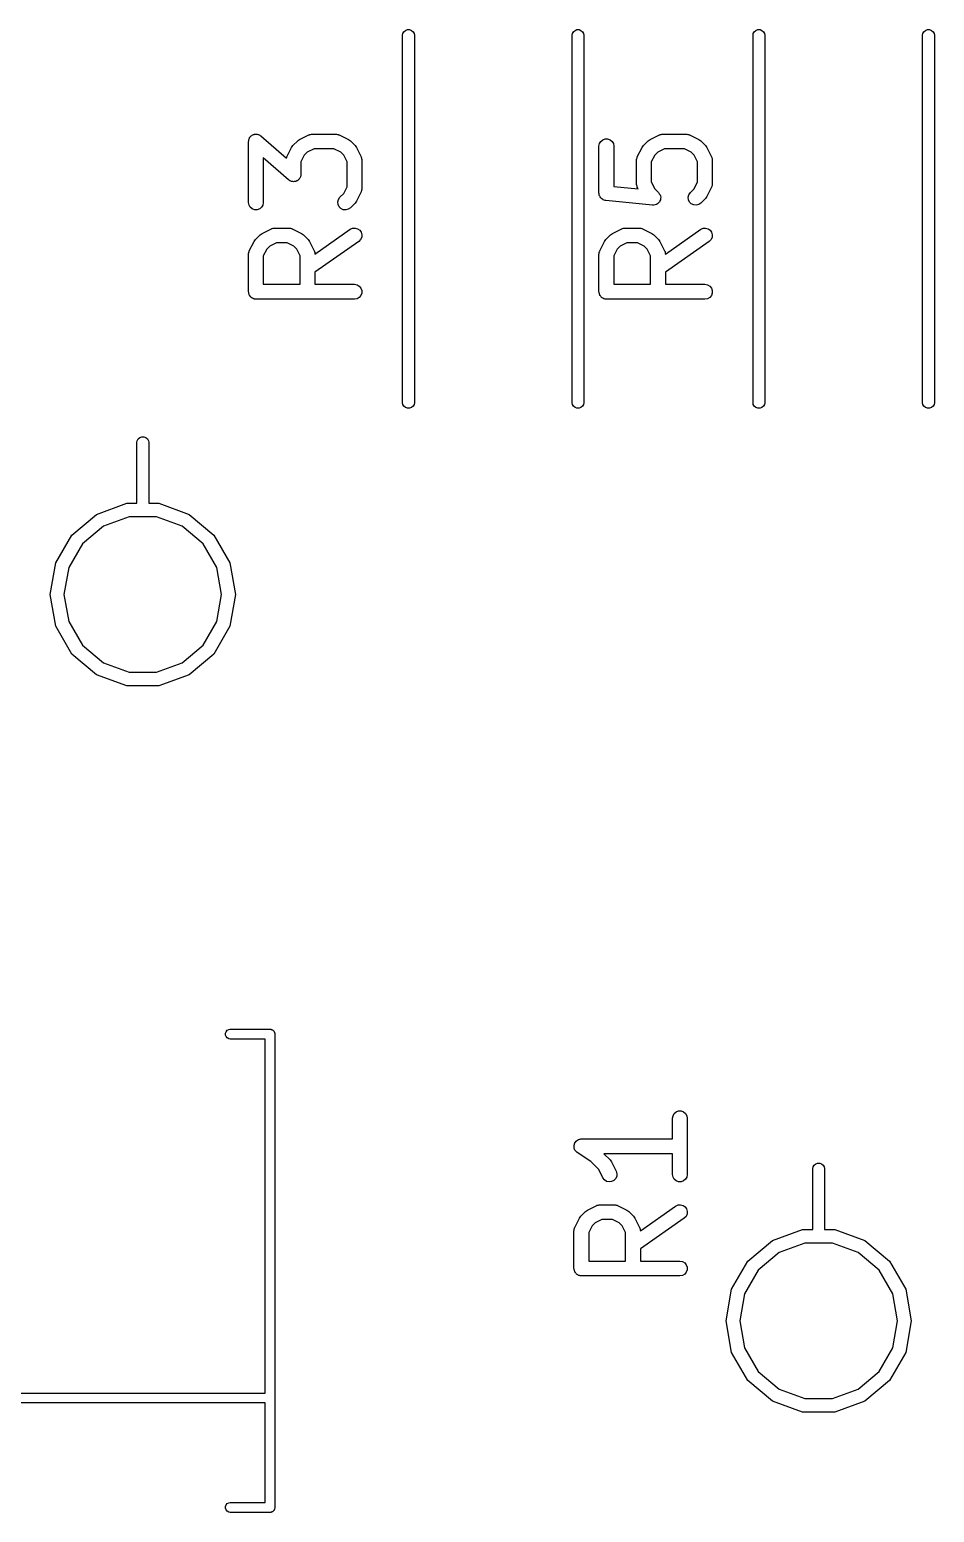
# Model space of a CAD drawing. Extents: x 114.5 to 183.6, y -134.3 to -97.2.
# Drawn here: x 123.82 to 133, y -131.48 to -116.44 of the extents above; entities that cross this region are included whole.
import ezdxf

# ---------------------------------------------------------------- set-up
doc = ezdxf.new("R2010")
doc.units = 0
doc.header["$MEASUREMENT"] = 0
doc.layers.add('BLACK', color=7, linetype='CONTINUOUS')

msp = doc.modelspace()

# ---------------------------------------------------------------- linework, layer by layer
at = {"layer": 'BLACK', "linetype": 'CONTINUOUS'}
for p, q in [((127.604, -116.499), (127.607, -116.483)), ((127.604, -120.229), (127.604, -116.499)), ((127.607, -116.483), (127.617, -116.465)), ((127.617, -116.465), (127.634, -116.451)), ((127.634, -116.451), (127.653, -116.444)), ((127.653, -116.444), (127.675, -116.444)), ((127.675, -116.444), (127.694, -116.451)), ((127.694, -116.451), (127.711, -116.465)), ((127.711, -116.465), (127.721, -116.483)), ((127.721, -116.483), (127.724, -116.499)), ((127.724, -116.499), (127.724, -120.229)), ((129.324, -116.499), (129.327, -116.483)), ((129.324, -120.229), (129.324, -116.499)), ((129.327, -116.483), (129.337, -116.465)), ((129.337, -116.465), (129.354, -116.451)), ((129.354, -116.451), (129.373, -116.444)), ((129.373, -116.444), (129.395, -116.444)), ((129.395, -116.444), (129.414, -116.451)), ((129.414, -116.451), (129.431, -116.465)), ((129.431, -116.465), (129.441, -116.483)), ((129.441, -116.483), (129.444, -116.499)), ((129.444, -116.499), (129.444, -120.229)), ((131.16, -116.499), (131.163, -116.483)), ((131.16, -120.229), (131.16, -116.499)), ((131.163, -116.483), (131.173, -116.465)), ((131.173, -116.465), (131.19, -116.451)), ((131.19, -116.451), (131.209, -116.444)), ((131.209, -116.444), (131.231, -116.444)), ((131.231, -116.444), (131.25, -116.451)), ((131.25, -116.451), (131.267, -116.465)), ((131.267, -116.465), (131.277, -116.483)), ((131.277, -116.483), (131.28, -116.499)), ((131.28, -116.499), (131.28, -120.229)), ((132.88, -116.499), (132.883, -116.483)), ((132.88, -120.229), (132.88, -116.499)), ((132.883, -116.483), (132.893, -116.465)), ((132.893, -116.465), (132.91, -116.451)), ((132.91, -116.451), (132.929, -116.444)), ((132.929, -116.444), (132.951, -116.444)), ((132.951, -116.444), (132.97, -116.451)), ((132.97, -116.451), (132.987, -116.465)), ((132.987, -116.465), (132.997, -116.483)), ((132.997, -116.483), (133, -116.499)), ((133, -116.499), (133, -120.229)), ((126.041, -117.578), (126.043, -117.571)), ((126.041, -118.197), (126.041, -117.578)), ((126.043, -117.564), (126.045, -117.558)), ((126.043, -117.571), (126.043, -117.564)), ((126.045, -117.558), (126.046, -117.553)), ((126.046, -117.553), (126.05, -117.546)), ((126.05, -117.546), (126.052, -117.539)), ((126.052, -117.539), (126.056, -117.535)), ((126.056, -117.535), (126.059, -117.53)), ((126.059, -117.53), (126.065, -117.525)), ((126.065, -117.525), (126.069, -117.52)), ((126.069, -117.52), (126.074, -117.517)), ((126.074, -117.517), (126.079, -117.513)), ((126.079, -117.513), (126.086, -117.511)), ((126.086, -117.511), (126.092, -117.507)), ((126.092, -117.507), (126.098, -117.506)), ((126.098, -117.506), (126.103, -117.504)), ((126.103, -117.504), (126.111, -117.504)), ((126.111, -117.504), (126.118, -117.503)), ((126.118, -117.503), (126.124, -117.504)), ((126.124, -117.504), (126.129, -117.504)), ((126.129, -117.504), (126.136, -117.507)), ((126.136, -117.507), (126.143, -117.508)), ((126.143, -117.508), (126.148, -117.511)), ((126.148, -117.511), (126.154, -117.513)), ((126.154, -117.513), (126.159, -117.518)), ((126.159, -117.518), (126.166, -117.522)), ((126.166, -117.522), (126.426, -117.749)), ((126.492, -117.62), (126.54, -117.573)), ((126.54, -117.573), (126.549, -117.566)), ((126.549, -117.566), (126.559, -117.559)), ((126.559, -117.559), (126.654, -117.511)), ((126.654, -117.511), (126.658, -117.51)), ((126.658, -117.51), (126.662, -117.508)), ((126.662, -117.508), (126.671, -117.506)), ((126.671, -117.506), (126.679, -117.504)), ((126.679, -117.504), (126.684, -117.504)), ((126.684, -117.504), (126.688, -117.503)), ((126.688, -117.503), (126.926, -117.503)), ((126.926, -117.503), (126.93, -117.504)), ((126.93, -117.504), (126.934, -117.504)), ((126.934, -117.504), (126.943, -117.506)), ((126.943, -117.506), (126.952, -117.508)), ((126.952, -117.508), (126.955, -117.51)), ((126.955, -117.51), (126.959, -117.511)), ((126.959, -117.511), (127.055, -117.559)), ((127.055, -117.559), (127.064, -117.566)), ((127.064, -117.566), (127.074, -117.573)), ((127.074, -117.573), (127.122, -117.62)), ((129.602, -117.6), (129.615, -117.578)), ((129.615, -117.578), (129.635, -117.561)), ((129.635, -117.561), (129.659, -117.552)), ((129.659, -117.552), (129.685, -117.552)), ((129.685, -117.552), (129.71, -117.561)), ((129.71, -117.561), (129.73, -117.578)), ((129.73, -117.578), (129.743, -117.6)), ((130.048, -117.62), (130.096, -117.573)), ((130.096, -117.573), (130.105, -117.566)), ((130.105, -117.566), (130.115, -117.559)), ((130.115, -117.559), (130.21, -117.511)), ((130.21, -117.511), (130.214, -117.51)), ((130.214, -117.51), (130.218, -117.508)), ((130.218, -117.508), (130.227, -117.506)), ((130.227, -117.506), (130.235, -117.504)), ((130.235, -117.504), (130.24, -117.504)), ((130.24, -117.504), (130.244, -117.503)), ((130.244, -117.503), (130.482, -117.503)), ((130.482, -117.503), (130.486, -117.504)), ((130.486, -117.504), (130.49, -117.504)), ((130.49, -117.504), (130.499, -117.506)), ((130.499, -117.506), (130.508, -117.508)), ((130.508, -117.508), (130.511, -117.51)), ((130.511, -117.51), (130.515, -117.511)), ((130.515, -117.511), (130.611, -117.559)), ((130.611, -117.559), (130.62, -117.566)), ((130.62, -117.566), (130.63, -117.573)), ((130.63, -117.573), (130.678, -117.62)), ((126.448, -117.968), (126.191, -117.744)), ((126.191, -117.744), (126.191, -118.197)), ((126.426, -117.749), (126.427, -117.743)), ((126.427, -117.743), (126.429, -117.739)), ((126.429, -117.739), (126.43, -117.735)), ((126.43, -117.735), (126.478, -117.64)), ((126.478, -117.64), (126.485, -117.63)), ((126.485, -117.63), (126.492, -117.62)), ((126.607, -117.718), (126.572, -117.786)), ((126.637, -117.688), (126.607, -117.718)), ((126.706, -117.653), (126.637, -117.688)), ((126.908, -117.653), (126.706, -117.653)), ((126.977, -117.688), (126.908, -117.653)), ((127.007, -117.718), (126.977, -117.688)), ((127.041, -117.786), (127.007, -117.718)), ((127.122, -117.62), (127.129, -117.63)), ((127.129, -117.63), (127.136, -117.64)), ((127.136, -117.64), (127.183, -117.735)), ((127.183, -117.735), (127.185, -117.739)), ((127.185, -117.739), (127.187, -117.743)), ((127.187, -117.743), (127.188, -117.752)), ((129.597, -117.626), (129.602, -117.6)), ((129.597, -118.102), (129.597, -117.626)), ((129.743, -117.6), (129.747, -117.626)), ((129.747, -117.626), (129.747, -118.034)), ((129.981, -117.752), (129.983, -117.743)), ((129.983, -117.743), (129.985, -117.739)), ((129.985, -117.739), (129.986, -117.735)), ((129.986, -117.735), (130.034, -117.64)), ((130.034, -117.64), (130.041, -117.63)), ((130.041, -117.63), (130.048, -117.62)), ((130.163, -117.718), (130.128, -117.786)), ((130.193, -117.688), (130.163, -117.718)), ((130.262, -117.653), (130.193, -117.688)), ((130.464, -117.653), (130.262, -117.653)), ((130.533, -117.688), (130.464, -117.653)), ((130.563, -117.718), (130.533, -117.688)), ((130.597, -117.786), (130.563, -117.718)), ((130.678, -117.62), (130.685, -117.63)), ((130.685, -117.63), (130.692, -117.64)), ((130.692, -117.64), (130.739, -117.735)), ((130.739, -117.735), (130.741, -117.739)), ((130.741, -117.739), (130.743, -117.743)), ((130.743, -117.743), (130.744, -117.752)), ((126.572, -117.786), (126.572, -117.912)), ((127.041, -118.037), (127.041, -117.786)), ((127.188, -117.752), (127.191, -117.76)), ((127.191, -117.76), (127.191, -117.765)), ((127.191, -117.765), (127.191, -117.769)), ((127.191, -117.769), (127.191, -118.054)), ((129.978, -117.769), (129.979, -117.765)), ((129.978, -118.007), (129.978, -117.769)), ((129.979, -117.76), (129.981, -117.752)), ((129.979, -117.765), (129.979, -117.76)), ((130.128, -117.786), (130.128, -117.989)), ((130.597, -117.989), (130.597, -117.786)), ((130.744, -117.752), (130.747, -117.76)), ((130.747, -117.76), (130.747, -117.765)), ((130.747, -117.765), (130.747, -117.769)), ((130.747, -117.769), (130.747, -118.007)), ((126.454, -117.972), (126.448, -117.968)), ((126.46, -117.977), (126.454, -117.972)), ((126.465, -117.979), (126.46, -117.977)), ((126.47, -117.982), (126.465, -117.979)), ((126.477, -117.983), (126.47, -117.982)), ((126.484, -117.985), (126.477, -117.983)), ((126.49, -117.985), (126.484, -117.985)), ((126.496, -117.987), (126.49, -117.985)), ((126.503, -117.985), (126.496, -117.987)), ((126.51, -117.985), (126.503, -117.985)), ((126.516, -117.983), (126.51, -117.985)), ((126.522, -117.983), (126.516, -117.983)), ((126.528, -117.979), (126.522, -117.983)), ((126.535, -117.977), (126.528, -117.979)), ((126.539, -117.973), (126.535, -117.977)), ((126.544, -117.97), (126.539, -117.973)), ((126.549, -117.965), (126.544, -117.97)), ((126.555, -117.96), (126.549, -117.965)), ((126.558, -117.955), (126.555, -117.96)), ((126.561, -117.95), (126.558, -117.955)), ((126.564, -117.944), (126.561, -117.95)), ((126.568, -117.937), (126.564, -117.944)), ((126.569, -117.932), (126.568, -117.937)), ((126.571, -117.926), (126.569, -117.932)), ((126.572, -117.912), (126.571, -117.919)), ((126.571, -117.919), (126.571, -117.926)), ((127.007, -118.105), (127.041, -118.037)), ((129.747, -118.034), (129.996, -118.059)), ((129.979, -118.011), (129.978, -118.007)), ((129.979, -118.015), (129.979, -118.011)), ((129.981, -118.024), (129.979, -118.015)), ((129.983, -118.033), (129.981, -118.024)), ((129.985, -118.036), (129.983, -118.033)), ((129.986, -118.04), (129.985, -118.036)), ((129.996, -118.059), (129.986, -118.04)), ((130.128, -117.989), (130.163, -118.058)), ((130.563, -118.058), (130.597, -117.989)), ((130.739, -118.04), (130.692, -118.136)), ((130.741, -118.036), (130.739, -118.04)), ((130.743, -118.033), (130.741, -118.036)), ((130.744, -118.024), (130.743, -118.033)), ((130.747, -118.015), (130.744, -118.024)), ((130.747, -118.007), (130.747, -118.011)), ((130.747, -118.011), (130.747, -118.015)), ((126.046, -118.223), (126.041, -118.197)), ((126.191, -118.197), (126.187, -118.223)), ((126.946, -118.191), (126.953, -118.166)), ((126.949, -118.217), (126.946, -118.191)), ((126.953, -118.166), (126.968, -118.144)), ((126.968, -118.144), (127.007, -118.105)), ((127.129, -118.193), (127.122, -118.203)), ((127.136, -118.183), (127.129, -118.193)), ((127.183, -118.088), (127.136, -118.183)), ((127.185, -118.084), (127.183, -118.088)), ((127.187, -118.08), (127.185, -118.084)), ((127.188, -118.071), (127.187, -118.08)), ((127.191, -118.063), (127.188, -118.071)), ((127.191, -118.054), (127.191, -118.059)), ((127.191, -118.059), (127.191, -118.063)), ((129.598, -118.105), (129.597, -118.102)), ((129.598, -118.108), (129.598, -118.105)), ((129.6, -118.118), (129.598, -118.108)), ((129.602, -118.128), (129.6, -118.118)), ((129.603, -118.13), (129.602, -118.128)), ((129.604, -118.133), (129.603, -118.13)), ((129.61, -118.141), (129.604, -118.133)), ((129.615, -118.15), (129.61, -118.141)), ((129.617, -118.152), (129.615, -118.15)), ((129.619, -118.154), (129.617, -118.152)), ((129.627, -118.16), (129.619, -118.154)), ((129.635, -118.167), (129.627, -118.16)), ((129.638, -118.168), (129.635, -118.167)), ((129.64, -118.17), (129.638, -118.168)), ((129.65, -118.172), (129.64, -118.17)), ((129.659, -118.176), (129.65, -118.172)), ((129.662, -118.176), (129.659, -118.176)), ((129.665, -118.177), (129.662, -118.176)), ((130.141, -118.224), (129.665, -118.177)), ((130.163, -118.058), (130.202, -118.097)), ((130.209, -118.193), (130.2, -118.202)), ((130.202, -118.097), (130.202, -118.097)), ((130.202, -118.097), (130.202, -118.097)), ((130.202, -118.097), (130.209, -118.108)), ((130.209, -118.108), (130.217, -118.118)), ((130.21, -118.193), (130.209, -118.193)), ((130.215, -118.181), (130.21, -118.193)), ((130.21, -118.193), (130.21, -118.193)), ((130.221, -118.17), (130.215, -118.181)), ((130.217, -118.118), (130.217, -118.118)), ((130.217, -118.118), (130.217, -118.119)), ((130.217, -118.119), (130.22, -118.131)), ((130.22, -118.131), (130.223, -118.143)), ((130.222, -118.157), (130.221, -118.169)), ((130.221, -118.169), (130.221, -118.17)), ((130.221, -118.17), (130.221, -118.17)), ((130.223, -118.144), (130.222, -118.157)), ((130.223, -118.143), (130.223, -118.144)), ((130.223, -118.144), (130.223, -118.144)), ((130.502, -118.143), (130.509, -118.118)), ((130.505, -118.169), (130.502, -118.143)), ((130.516, -118.193), (130.505, -118.169)), ((130.509, -118.118), (130.524, -118.097)), ((130.534, -118.211), (130.516, -118.193)), ((130.524, -118.097), (130.563, -118.058)), ((130.678, -118.155), (130.63, -118.203)), ((130.685, -118.145), (130.678, -118.155)), ((130.692, -118.136), (130.685, -118.145)), ((126.059, -118.246), (126.046, -118.223)), ((126.079, -118.262), (126.059, -118.246)), ((126.103, -118.271), (126.079, -118.262)), ((126.129, -118.271), (126.103, -118.271)), ((126.154, -118.262), (126.129, -118.271)), ((126.174, -118.246), (126.154, -118.262)), ((126.187, -118.223), (126.174, -118.246)), ((126.96, -118.24), (126.949, -118.217)), ((126.978, -118.259), (126.96, -118.24)), ((127.002, -118.27), (126.978, -118.259)), ((127.028, -118.272), (127.002, -118.27)), ((127.053, -118.265), (127.028, -118.272)), ((127.074, -118.25), (127.053, -118.265)), ((127.122, -118.203), (127.074, -118.25)), ((130.142, -118.224), (130.141, -118.224)), ((130.154, -118.223), (130.142, -118.224)), ((130.142, -118.224), (130.142, -118.224)), ((130.167, -118.222), (130.154, -118.223)), ((130.168, -118.222), (130.167, -118.222)), ((130.179, -118.217), (130.168, -118.222)), ((130.168, -118.222), (130.168, -118.222)), ((130.191, -118.212), (130.179, -118.217)), ((130.192, -118.211), (130.191, -118.211)), ((130.191, -118.211), (130.191, -118.212)), ((130.2, -118.202), (130.192, -118.211)), ((130.558, -118.222), (130.534, -118.211)), ((130.584, -118.224), (130.558, -118.222)), ((130.609, -118.218), (130.584, -118.224)), ((130.63, -118.203), (130.609, -118.218)), ((126.178, -118.511), (126.273, -118.464)), ((126.273, -118.464), (126.277, -118.462)), ((126.277, -118.462), (126.281, -118.46)), ((126.281, -118.46), (126.29, -118.459)), ((126.29, -118.459), (126.298, -118.456)), ((126.298, -118.456), (126.303, -118.456)), ((126.303, -118.456), (126.307, -118.456)), ((126.307, -118.456), (126.45, -118.456)), ((126.45, -118.456), (126.454, -118.456)), ((126.454, -118.456), (126.458, -118.456)), ((126.458, -118.456), (126.467, -118.459)), ((126.467, -118.459), (126.475, -118.46)), ((126.475, -118.46), (126.479, -118.462)), ((126.479, -118.462), (126.483, -118.464)), ((126.483, -118.464), (126.578, -118.511)), ((126.715, -118.72), (127.073, -118.469)), ((127.073, -118.469), (127.097, -118.458)), ((127.097, -118.458), (127.123, -118.456)), ((127.123, -118.456), (127.148, -118.463)), ((127.148, -118.463), (127.169, -118.478)), ((127.169, -118.478), (127.184, -118.499)), ((127.184, -118.499), (127.191, -118.524)), ((129.734, -118.511), (129.829, -118.464)), ((129.829, -118.464), (129.833, -118.462)), ((129.833, -118.462), (129.837, -118.46)), ((129.837, -118.46), (129.846, -118.459)), ((129.846, -118.459), (129.854, -118.456)), ((129.854, -118.456), (129.859, -118.456)), ((129.859, -118.456), (129.863, -118.456)), ((129.863, -118.456), (130.006, -118.456)), ((130.006, -118.456), (130.01, -118.456)), ((130.01, -118.456), (130.014, -118.456)), ((130.014, -118.456), (130.023, -118.459)), ((130.023, -118.459), (130.031, -118.46)), ((130.031, -118.46), (130.035, -118.462)), ((130.035, -118.462), (130.039, -118.464)), ((130.039, -118.464), (130.134, -118.511)), ((130.271, -118.72), (130.629, -118.469)), ((130.629, -118.469), (130.653, -118.458)), ((130.653, -118.458), (130.679, -118.456)), ((130.679, -118.456), (130.704, -118.463)), ((130.704, -118.463), (130.725, -118.478)), ((130.725, -118.478), (130.74, -118.499)), ((130.74, -118.499), (130.747, -118.524)), ((126.049, -118.688), (126.097, -118.592)), ((126.097, -118.592), (126.104, -118.583)), ((126.104, -118.583), (126.111, -118.573)), ((126.111, -118.573), (126.159, -118.525)), ((126.159, -118.525), (126.168, -118.518)), ((126.168, -118.518), (126.178, -118.511)), ((126.256, -118.64), (126.226, -118.67)), ((126.325, -118.606), (126.256, -118.64)), ((126.432, -118.606), (126.325, -118.606)), ((126.501, -118.64), (126.432, -118.606)), ((126.531, -118.67), (126.501, -118.64)), ((126.578, -118.511), (126.588, -118.518)), ((126.588, -118.518), (126.598, -118.525)), ((126.598, -118.525), (126.646, -118.573)), ((126.646, -118.573), (126.652, -118.583)), ((126.652, -118.583), (126.66, -118.592)), ((126.66, -118.592), (126.707, -118.688)), ((127.159, -118.592), (126.715, -118.903)), ((127.178, -118.574), (127.159, -118.592)), ((127.189, -118.55), (127.178, -118.574)), ((127.191, -118.524), (127.189, -118.55)), ((129.605, -118.688), (129.653, -118.592)), ((129.653, -118.592), (129.66, -118.583)), ((129.66, -118.583), (129.667, -118.573)), ((129.667, -118.573), (129.715, -118.525)), ((129.715, -118.525), (129.724, -118.518)), ((129.724, -118.518), (129.734, -118.511)), ((129.812, -118.64), (129.782, -118.67)), ((129.881, -118.606), (129.812, -118.64)), ((129.988, -118.606), (129.881, -118.606)), ((130.057, -118.64), (129.988, -118.606)), ((130.087, -118.67), (130.057, -118.64)), ((130.134, -118.511), (130.144, -118.518)), ((130.144, -118.518), (130.154, -118.525)), ((130.154, -118.525), (130.202, -118.573)), ((130.202, -118.573), (130.208, -118.583)), ((130.208, -118.583), (130.216, -118.592)), ((130.216, -118.592), (130.263, -118.688)), ((130.715, -118.592), (130.271, -118.903)), ((130.734, -118.574), (130.715, -118.592)), ((130.745, -118.55), (130.734, -118.574)), ((130.747, -118.524), (130.745, -118.55)), ((126.041, -118.721), (126.042, -118.717)), ((126.041, -119.102), (126.041, -118.721)), ((126.042, -118.713), (126.044, -118.704)), ((126.042, -118.717), (126.042, -118.713)), ((126.044, -118.704), (126.046, -118.695)), ((126.046, -118.695), (126.048, -118.692)), ((126.048, -118.692), (126.049, -118.688)), ((126.226, -118.67), (126.191, -118.739)), ((126.191, -118.739), (126.191, -119.027)), ((126.565, -118.739), (126.531, -118.67)), ((126.565, -119.027), (126.565, -118.739)), ((126.707, -118.688), (126.709, -118.692)), ((126.709, -118.692), (126.711, -118.695)), ((126.711, -118.695), (126.712, -118.704)), ((126.712, -118.704), (126.715, -118.713)), ((126.715, -118.713), (126.714, -118.717)), ((126.714, -118.717), (126.715, -118.72)), ((129.597, -118.721), (129.598, -118.717)), ((129.597, -119.102), (129.597, -118.721)), ((129.598, -118.713), (129.6, -118.704)), ((129.598, -118.717), (129.598, -118.713)), ((129.6, -118.704), (129.602, -118.695)), ((129.602, -118.695), (129.604, -118.692)), ((129.604, -118.692), (129.605, -118.688)), ((129.782, -118.67), (129.747, -118.739)), ((129.747, -118.739), (129.747, -119.027)), ((130.121, -118.739), (130.087, -118.67)), ((130.121, -119.027), (130.121, -118.739)), ((130.263, -118.688), (130.265, -118.692)), ((130.265, -118.692), (130.267, -118.695)), ((130.267, -118.695), (130.268, -118.704)), ((130.268, -118.704), (130.271, -118.713)), ((130.271, -118.713), (130.27, -118.717)), ((130.27, -118.717), (130.271, -118.72)), ((126.715, -118.903), (126.715, -119.027)), ((130.271, -118.903), (130.271, -119.027)), ((126.191, -119.027), (126.565, -119.027)), ((126.715, -119.027), (127.116, -119.027)), ((127.116, -119.027), (127.142, -119.032)), ((127.142, -119.032), (127.165, -119.045)), ((127.165, -119.045), (127.181, -119.065)), ((127.181, -119.065), (127.19, -119.089)), ((127.19, -119.089), (127.19, -119.115)), ((129.747, -119.027), (130.121, -119.027)), ((130.271, -119.027), (130.672, -119.027)), ((130.672, -119.027), (130.698, -119.032)), ((130.698, -119.032), (130.721, -119.045)), ((130.721, -119.045), (130.737, -119.065)), ((130.737, -119.065), (130.746, -119.089)), ((130.746, -119.089), (130.746, -119.115)), ((126.043, -119.109), (126.041, -119.102)), ((126.043, -119.115), (126.043, -119.109)), ((126.045, -119.121), (126.043, -119.115)), ((126.046, -119.128), (126.045, -119.121)), ((126.049, -119.133), (126.046, -119.128)), ((126.051, -119.14), (126.049, -119.133)), ((126.056, -119.145), (126.051, -119.14)), ((126.059, -119.15), (126.056, -119.145)), ((126.064, -119.155), (126.059, -119.15)), ((126.068, -119.16), (126.064, -119.155)), ((126.074, -119.163), (126.068, -119.16)), ((126.079, -119.167), (126.074, -119.163)), ((126.085, -119.169), (126.079, -119.167)), ((126.091, -119.173), (126.085, -119.169)), ((126.097, -119.174), (126.091, -119.173)), ((126.103, -119.176), (126.097, -119.174)), ((126.11, -119.176), (126.103, -119.176)), ((126.116, -119.177), (126.11, -119.176)), ((127.116, -119.177), (126.116, -119.177)), ((127.142, -119.173), (127.116, -119.177)), ((127.165, -119.16), (127.142, -119.173)), ((127.181, -119.14), (127.165, -119.16)), ((127.19, -119.115), (127.181, -119.14)), ((129.599, -119.109), (129.597, -119.102)), ((129.599, -119.115), (129.599, -119.109)), ((129.601, -119.121), (129.599, -119.115)), ((129.602, -119.128), (129.601, -119.121)), ((129.605, -119.133), (129.602, -119.128)), ((129.607, -119.14), (129.605, -119.133)), ((129.612, -119.145), (129.607, -119.14)), ((129.615, -119.15), (129.612, -119.145)), ((129.62, -119.155), (129.615, -119.15)), ((129.624, -119.16), (129.62, -119.155)), ((129.63, -119.163), (129.624, -119.16)), ((129.635, -119.167), (129.63, -119.163)), ((129.641, -119.169), (129.635, -119.167)), ((129.647, -119.173), (129.641, -119.169)), ((129.653, -119.174), (129.647, -119.173)), ((129.659, -119.176), (129.653, -119.174)), ((129.666, -119.176), (129.659, -119.176)), ((129.672, -119.177), (129.666, -119.176)), ((130.672, -119.177), (129.672, -119.177)), ((130.698, -119.173), (130.672, -119.177)), ((130.721, -119.16), (130.698, -119.173)), ((130.737, -119.14), (130.721, -119.16)), ((130.746, -119.115), (130.737, -119.14)), ((127.607, -120.245), (127.604, -120.229)), ((127.617, -120.263), (127.607, -120.245)), ((127.634, -120.277), (127.617, -120.263)), ((127.653, -120.284), (127.634, -120.277)), ((127.675, -120.284), (127.653, -120.284)), ((127.694, -120.277), (127.675, -120.284)), ((127.711, -120.263), (127.694, -120.277)), ((127.721, -120.245), (127.711, -120.263)), ((127.724, -120.229), (127.721, -120.245)), ((129.327, -120.245), (129.324, -120.229)), ((129.337, -120.263), (129.327, -120.245)), ((129.354, -120.277), (129.337, -120.263)), ((129.373, -120.284), (129.354, -120.277)), ((129.395, -120.284), (129.373, -120.284)), ((129.414, -120.277), (129.395, -120.284)), ((129.431, -120.263), (129.414, -120.277)), ((129.441, -120.245), (129.431, -120.263)), ((129.444, -120.229), (129.441, -120.245)), ((131.163, -120.245), (131.16, -120.229)), ((131.173, -120.263), (131.163, -120.245)), ((131.19, -120.277), (131.173, -120.263)), ((131.209, -120.284), (131.19, -120.277)), ((131.231, -120.284), (131.209, -120.284)), ((131.25, -120.277), (131.231, -120.284)), ((131.267, -120.263), (131.25, -120.277)), ((131.277, -120.245), (131.267, -120.263)), ((131.28, -120.229), (131.277, -120.245)), ((132.883, -120.245), (132.88, -120.229)), ((132.893, -120.263), (132.883, -120.245)), ((132.91, -120.277), (132.893, -120.263)), ((132.929, -120.284), (132.91, -120.277)), ((132.951, -120.284), (132.929, -120.284)), ((132.97, -120.277), (132.951, -120.284)), ((132.987, -120.263), (132.97, -120.277)), ((132.997, -120.245), (132.987, -120.263)), ((133, -120.229), (132.997, -120.245)), ((124.911, -120.613), (124.921, -120.595)), ((124.921, -120.595), (124.938, -120.581)), ((124.938, -120.581), (124.957, -120.574)), ((124.957, -120.574), (124.979, -120.574)), ((124.979, -120.574), (124.998, -120.581)), ((124.998, -120.581), (125.015, -120.595)), ((125.015, -120.595), (125.025, -120.613)), ((124.908, -120.629), (124.911, -120.613)), ((124.908, -121.248), (124.908, -120.629)), ((125.025, -120.613), (125.028, -120.629)), ((125.028, -120.629), (125.028, -121.248)), ((124.498, -121.36), (124.805, -121.248)), ((124.805, -121.248), (124.908, -121.248)), ((125.028, -121.248), (125.131, -121.248)), ((125.131, -121.248), (125.438, -121.36)), ((124.248, -121.57), (124.498, -121.36)), ((124.568, -121.481), (124.355, -121.66)), ((124.829, -121.386), (124.568, -121.481)), ((125.107, -121.386), (124.829, -121.386)), ((125.368, -121.481), (125.107, -121.386)), ((125.581, -121.66), (125.368, -121.481)), ((125.438, -121.36), (125.688, -121.57)), ((124.085, -121.853), (124.248, -121.57)), ((125.688, -121.57), (125.851, -121.853)), ((124.355, -121.66), (124.216, -121.9)), ((125.72, -121.9), (125.581, -121.66)), ((124.028, -122.174), (124.085, -121.853)), ((124.216, -121.9), (124.168, -122.174)), ((125.768, -122.174), (125.72, -121.9)), ((125.851, -121.853), (125.908, -122.174)), ((124.085, -122.495), (124.028, -122.174)), ((124.168, -122.174), (124.216, -122.448)), ((125.72, -122.448), (125.768, -122.174)), ((125.908, -122.174), (125.851, -122.495)), ((124.248, -122.778), (124.085, -122.495)), ((124.216, -122.448), (124.355, -122.688)), ((125.581, -122.688), (125.72, -122.448)), ((125.851, -122.495), (125.688, -122.778)), ((124.355, -122.688), (124.568, -122.867)), ((125.368, -122.867), (125.581, -122.688)), ((124.498, -122.988), (124.248, -122.778)), ((125.688, -122.778), (125.438, -122.988)), ((124.805, -123.1), (124.498, -122.988)), ((124.568, -122.867), (124.829, -122.962)), ((124.829, -122.962), (125.107, -122.962)), ((125.107, -122.962), (125.368, -122.867)), ((125.438, -122.988), (125.131, -123.1)), ((125.131, -123.1), (124.805, -123.1)), ((125.808, -126.623), (125.814, -126.607)), ((125.814, -126.607), (125.825, -126.593)), ((125.825, -126.593), (125.841, -126.584)), ((125.841, -126.584), (125.854, -126.582)), ((125.854, -126.582), (126.267, -126.582)), ((126.267, -126.582), (126.271, -126.584)), ((126.271, -126.584), (126.275, -126.584)), ((126.275, -126.584), (126.279, -126.587)), ((126.279, -126.587), (126.283, -126.588)), ((126.283, -126.588), (126.287, -126.591)), ((126.287, -126.591), (126.291, -126.593)), ((126.291, -126.593), (126.293, -126.597)), ((126.293, -126.597), (126.297, -126.599)), ((126.297, -126.599), (126.299, -126.603)), ((126.299, -126.603), (126.302, -126.607)), ((126.302, -126.607), (126.303, -126.611)), ((126.303, -126.611), (126.306, -126.615)), ((126.306, -126.615), (126.306, -126.619)), ((126.306, -126.619), (126.308, -126.623)), ((125.808, -126.641), (125.808, -126.623)), ((125.814, -126.657), (125.808, -126.641)), ((125.825, -126.671), (125.814, -126.657)), ((125.841, -126.68), (125.825, -126.671)), ((125.854, -126.682), (125.841, -126.68)), ((126.208, -126.682), (125.854, -126.682)), ((126.208, -130.272), (126.208, -126.682)), ((126.308, -126.623), (126.308, -131.441)), ((130.343, -127.484), (130.348, -127.459)), ((130.343, -127.695), (130.343, -127.484)), ((130.348, -127.459), (130.361, -127.436)), ((130.361, -127.436), (130.381, -127.419)), ((130.381, -127.419), (130.405, -127.41)), ((130.405, -127.41), (130.431, -127.41)), ((130.431, -127.41), (130.456, -127.419)), ((130.456, -127.419), (130.476, -127.436)), ((130.476, -127.436), (130.489, -127.459)), ((130.489, -127.459), (130.493, -127.484)), ((130.493, -127.484), (130.493, -128.056)), ((129.344, -127.765), (129.345, -127.761)), ((129.345, -127.774), (129.344, -127.765)), ((129.345, -127.757), (129.348, -127.749)), ((129.345, -127.761), (129.345, -127.757)), ((129.345, -127.783), (129.345, -127.774)), ((129.346, -127.787), (129.345, -127.783)), ((129.346, -127.791), (129.346, -127.787)), ((129.35, -127.799), (129.346, -127.791)), ((129.348, -127.749), (129.35, -127.74)), ((129.35, -127.74), (129.352, -127.736)), ((129.353, -127.807), (129.35, -127.799)), ((129.352, -127.736), (129.353, -127.732)), ((129.353, -127.732), (129.359, -127.726)), ((129.356, -127.811), (129.353, -127.807)), ((129.358, -127.814), (129.356, -127.811)), ((129.364, -127.821), (129.358, -127.814)), ((129.359, -127.726), (129.364, -127.718)), ((129.364, -127.718), (129.368, -127.716)), ((129.37, -127.827), (129.364, -127.821)), ((129.368, -127.716), (129.37, -127.713)), ((129.37, -127.713), (129.378, -127.708)), ((129.378, -127.708), (129.385, -127.703)), ((129.385, -127.703), (129.389, -127.702)), ((129.389, -127.702), (129.393, -127.7)), ((129.393, -127.7), (129.402, -127.698)), ((129.402, -127.698), (129.41, -127.695)), ((129.41, -127.695), (129.414, -127.696)), ((129.414, -127.696), (129.418, -127.695)), ((129.418, -127.695), (130.343, -127.695)), ((129.374, -127.83), (129.37, -127.827)), ((129.377, -127.832), (129.374, -127.83)), ((129.513, -127.924), (129.377, -127.832)), ((129.595, -128.005), (129.513, -127.924)), ((130.343, -127.845), (129.647, -127.845)), ((129.647, -127.845), (129.71, -127.907)), ((129.71, -127.907), (129.716, -127.917)), ((129.716, -127.917), (129.724, -127.927)), ((129.724, -127.927), (129.771, -128.022)), ((130.343, -128.056), (130.343, -127.845)), ((131.769, -127.979), (131.779, -127.961)), ((131.779, -127.961), (131.796, -127.947)), ((131.796, -127.947), (131.815, -127.94)), ((131.815, -127.94), (131.837, -127.94)), ((131.837, -127.94), (131.856, -127.947)), ((131.856, -127.947), (131.873, -127.961)), ((131.873, -127.961), (131.883, -127.979)), ((129.637, -128.089), (129.595, -128.005)), ((129.653, -128.11), (129.637, -128.089)), ((129.674, -128.125), (129.653, -128.11)), ((129.749, -128.116), (129.725, -128.128)), ((129.767, -128.097), (129.749, -128.116)), ((129.777, -128.073), (129.767, -128.097)), ((129.771, -128.022), (129.779, -128.047)), ((129.779, -128.047), (129.777, -128.073)), ((130.348, -128.081), (130.343, -128.056)), ((130.361, -128.104), (130.348, -128.081)), ((130.381, -128.121), (130.361, -128.104)), ((130.405, -128.13), (130.381, -128.121)), ((130.456, -128.121), (130.431, -128.13)), ((130.476, -128.104), (130.456, -128.121)), ((130.489, -128.081), (130.476, -128.104)), ((130.493, -128.056), (130.489, -128.081)), ((131.766, -127.995), (131.769, -127.979)), ((131.766, -128.614), (131.766, -127.995)), ((131.883, -127.979), (131.886, -127.995)), ((131.886, -127.995), (131.886, -128.614)), ((129.7, -128.131), (129.674, -128.125)), ((129.725, -128.128), (129.7, -128.131)), ((130.431, -128.13), (130.405, -128.13)), ((129.461, -128.431), (129.47, -128.424)), ((129.47, -128.424), (129.48, -128.417)), ((129.48, -128.417), (129.575, -128.37)), ((129.575, -128.37), (129.579, -128.368)), ((129.579, -128.368), (129.583, -128.366)), ((129.583, -128.366), (129.592, -128.365)), ((129.592, -128.365), (129.6, -128.362)), ((129.6, -128.362), (129.605, -128.362)), ((129.605, -128.362), (129.609, -128.362)), ((129.609, -128.362), (129.752, -128.362)), ((129.752, -128.362), (129.756, -128.362)), ((129.756, -128.362), (129.76, -128.362)), ((129.76, -128.362), (129.769, -128.365)), ((129.769, -128.365), (129.777, -128.366)), ((129.777, -128.366), (129.781, -128.368)), ((129.781, -128.368), (129.785, -128.37)), ((129.785, -128.37), (129.88, -128.417)), ((129.88, -128.417), (129.89, -128.424)), ((129.89, -128.424), (129.9, -128.431)), ((130.017, -128.626), (130.375, -128.375)), ((130.375, -128.375), (130.399, -128.364)), ((130.399, -128.364), (130.425, -128.362)), ((130.425, -128.362), (130.45, -128.369)), ((130.45, -128.369), (130.471, -128.384)), ((130.471, -128.384), (130.486, -128.405)), ((130.486, -128.405), (130.493, -128.43)), ((129.351, -128.594), (129.399, -128.498)), ((129.399, -128.498), (129.406, -128.489)), ((129.406, -128.489), (129.413, -128.479)), ((129.413, -128.479), (129.461, -128.431)), ((129.558, -128.546), (129.528, -128.576)), ((129.627, -128.512), (129.558, -128.546)), ((129.734, -128.512), (129.627, -128.512)), ((129.803, -128.546), (129.734, -128.512)), ((129.833, -128.576), (129.803, -128.546)), ((129.9, -128.431), (129.948, -128.479)), ((129.948, -128.479), (129.954, -128.489)), ((129.954, -128.489), (129.962, -128.498)), ((129.962, -128.498), (130.009, -128.594)), ((130.461, -128.498), (130.017, -128.809)), ((130.48, -128.48), (130.461, -128.498)), ((130.491, -128.456), (130.48, -128.48)), ((130.493, -128.43), (130.491, -128.456)), ((129.343, -128.627), (129.344, -128.623)), ((129.343, -129.008), (129.343, -128.627)), ((129.344, -128.619), (129.346, -128.61)), ((129.344, -128.623), (129.344, -128.619)), ((129.346, -128.61), (129.348, -128.601)), ((129.348, -128.601), (129.35, -128.598)), ((129.35, -128.598), (129.351, -128.594)), ((129.528, -128.576), (129.493, -128.645)), ((129.493, -128.645), (129.493, -128.933)), ((129.867, -128.645), (129.833, -128.576)), ((129.867, -128.933), (129.867, -128.645)), ((130.009, -128.594), (130.011, -128.598)), ((130.011, -128.598), (130.013, -128.601)), ((130.013, -128.601), (130.014, -128.61)), ((130.014, -128.61), (130.017, -128.619)), ((130.017, -128.619), (130.016, -128.623)), ((130.016, -128.623), (130.017, -128.626)), ((131.356, -128.726), (131.663, -128.614)), ((131.663, -128.614), (131.766, -128.614)), ((131.886, -128.614), (131.989, -128.614)), ((131.989, -128.614), (132.296, -128.726)), ((130.017, -128.809), (130.017, -128.933)), ((131.106, -128.936), (131.356, -128.726)), ((131.426, -128.847), (131.213, -129.026)), ((131.687, -128.752), (131.426, -128.847)), ((131.965, -128.752), (131.687, -128.752)), ((132.226, -128.847), (131.965, -128.752)), ((132.439, -129.026), (132.226, -128.847)), ((132.296, -128.726), (132.546, -128.936)), ((129.345, -129.015), (129.343, -129.008)), ((129.345, -129.021), (129.345, -129.015)), ((129.347, -129.027), (129.345, -129.021)), ((129.493, -128.933), (129.867, -128.933)), ((130.017, -128.933), (130.418, -128.933)), ((130.418, -128.933), (130.444, -128.938)), ((130.444, -128.938), (130.467, -128.951)), ((130.467, -128.951), (130.483, -128.971)), ((130.483, -128.971), (130.492, -128.995)), ((130.492, -129.021), (130.483, -129.046)), ((130.492, -128.995), (130.492, -129.021)), ((130.943, -129.219), (131.106, -128.936)), ((131.213, -129.026), (131.074, -129.266)), ((132.578, -129.266), (132.439, -129.026)), ((132.546, -128.936), (132.709, -129.219)), ((129.348, -129.034), (129.347, -129.027)), ((129.351, -129.039), (129.348, -129.034)), ((129.353, -129.046), (129.351, -129.039)), ((129.358, -129.051), (129.353, -129.046)), ((129.361, -129.056), (129.358, -129.051)), ((129.366, -129.061), (129.361, -129.056)), ((129.37, -129.066), (129.366, -129.061)), ((129.376, -129.069), (129.37, -129.066)), ((129.381, -129.073), (129.376, -129.069)), ((129.387, -129.075), (129.381, -129.073)), ((129.393, -129.079), (129.387, -129.075)), ((129.399, -129.08), (129.393, -129.079)), ((129.405, -129.082), (129.399, -129.08)), ((129.412, -129.082), (129.405, -129.082)), ((129.418, -129.083), (129.412, -129.082)), ((130.418, -129.083), (129.418, -129.083)), ((130.444, -129.079), (130.418, -129.083)), ((130.467, -129.066), (130.444, -129.079)), ((130.483, -129.046), (130.467, -129.066)), ((130.886, -129.54), (130.943, -129.219)), ((131.074, -129.266), (131.026, -129.54)), ((132.626, -129.54), (132.578, -129.266)), ((132.709, -129.219), (132.766, -129.54)), ((130.943, -129.861), (130.886, -129.54)), ((131.026, -129.54), (131.074, -129.814)), ((132.578, -129.814), (132.626, -129.54)), ((132.766, -129.54), (132.709, -129.861)), ((131.106, -130.144), (130.943, -129.861)), ((131.074, -129.814), (131.213, -130.054)), ((132.439, -130.054), (132.578, -129.814)), ((132.709, -129.861), (132.546, -130.144)), ((131.213, -130.054), (131.426, -130.233)), ((132.226, -130.233), (132.439, -130.054)), ((131.356, -130.354), (131.106, -130.144)), ((132.546, -130.144), (132.296, -130.354)), ((116.154, -130.272), (126.208, -130.272)), ((126.208, -130.372), (116.154, -130.372)), ((126.208, -131.028), (126.208, -130.372)), ((131.663, -130.466), (131.356, -130.354)), ((131.426, -130.233), (131.687, -130.328)), ((131.687, -130.328), (131.965, -130.328)), ((131.965, -130.328), (132.226, -130.233)), ((132.296, -130.354), (131.989, -130.466)), ((131.989, -130.466), (131.663, -130.466)), ((126.208, -131.382), (126.208, -131.028)), ((125.808, -131.423), (125.814, -131.407)), ((125.808, -131.441), (125.808, -131.423)), ((125.814, -131.407), (125.825, -131.393)), ((125.825, -131.393), (125.841, -131.384)), ((125.841, -131.384), (125.854, -131.382)), ((125.854, -131.382), (126.208, -131.382)), ((125.814, -131.457), (125.808, -131.441)), ((125.825, -131.471), (125.814, -131.457)), ((125.841, -131.48), (125.825, -131.471)), ((125.854, -131.482), (125.841, -131.48)), ((126.267, -131.482), (125.854, -131.482)), ((126.271, -131.48), (126.267, -131.482)), ((126.275, -131.48), (126.271, -131.48)), ((126.279, -131.477), (126.275, -131.48)), ((126.283, -131.476), (126.279, -131.477)), ((126.287, -131.473), (126.283, -131.476)), ((126.291, -131.471), (126.287, -131.473)), ((126.293, -131.467), (126.291, -131.471)), ((126.297, -131.465), (126.293, -131.467)), ((126.299, -131.461), (126.297, -131.465)), ((126.302, -131.457), (126.299, -131.461)), ((126.303, -131.453), (126.302, -131.457)), ((126.306, -131.449), (126.303, -131.453)), ((126.308, -131.441), (126.306, -131.445)), ((126.306, -131.445), (126.306, -131.449))]:
    msp.add_line(p, q, dxfattribs=at)

doc.saveas('drawing.dxf')
